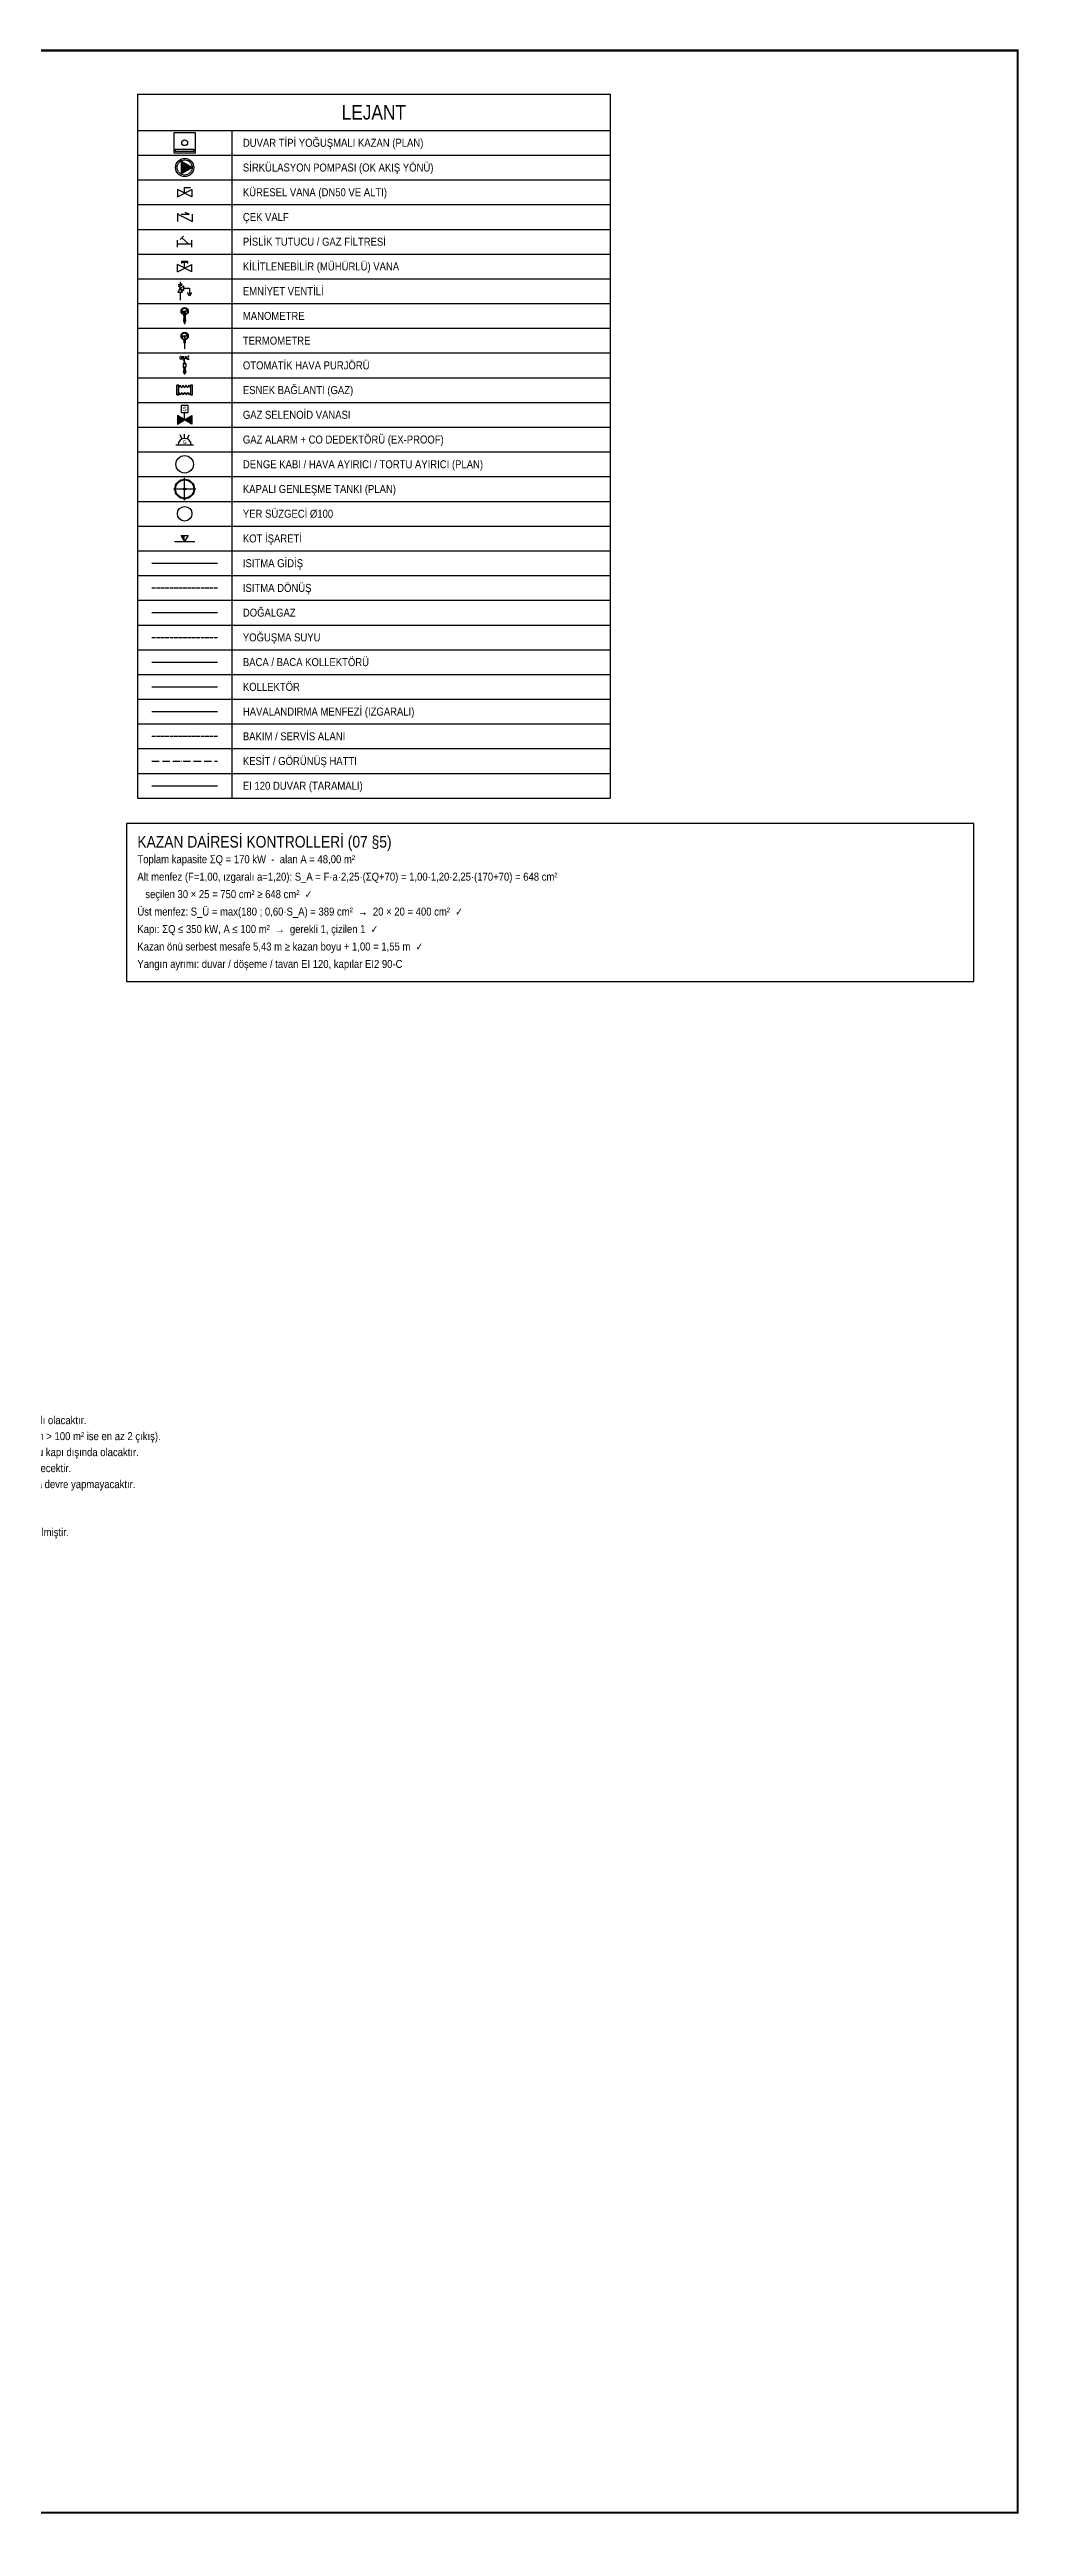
# Model space of a CAD drawing. Header units: centimetres. Extents: x -61 to 14522, y -12981 to 1521.
# Drawn here: x 13190 to 14522, y -4262 to -873 of the extents above; entities that cross this region are included whole.
import ezdxf
from ezdxf.enums import TextEntityAlignment as Align

# ---------------------------------------------------------------- set-up
doc = ezdxf.new("R2010")
doc.units = ezdxf.units.CM
doc.linetypes.add('DASHDOT', pattern=[3.556, 2.54, -0.508, 0, -0.508])
doc.linetypes.add('DASHED', pattern=[1.524, 1.27, -0.254])
for name, color, linetype in [('ROTAS-BAKIM-ALANI', 8, 'DASHED'), ('ROTAS-DOGALGAZ-BORU', 2, 'Continuous'), ('ROTAS-HAVALANDIRMA-MENFEZ', 4, 'Continuous'), ('ROTAS-HESAP-BASLIK', 2, 'Continuous'), ('ROTAS-HESAP-CERCEVE', 4, 'Continuous'), ('ROTAS-HESAP-CIZGI', 1, 'Continuous'), ('ROTAS-HESAP-SEMBOL', 7, 'Continuous'), ('ROTAS-HESAP-YAZI', 7, 'Continuous'), ('ROTAS-ISITMA-BACA', 8, 'Continuous'), ('ROTAS-ISITMA-DONUS', 30, 'DASHED'), ('ROTAS-ISITMA-GIDIS', 10, 'Continuous'), ('ROTAS-ISITMA-KOLLEKTOR', 7, 'Continuous'), ('ROTAS-ISITMA-YAZI', 7, 'Continuous'), ('ROTAS-ISITMA-YOGUSMA', 6, 'DASHED'), ('ROTAS-KESIT-HATTI', 1, 'DASHDOT'), ('ROTAS-MIMARI-DUVAR', 7, 'Continuous'), ('ROTAS-PAFTA', 7, 'Continuous')]:
    doc.layers.add(name, color=color, linetype=linetype)
doc.styles.add('ROTAS', font='arial.ttf')

# ---------------------------------------------------------------- blocks, each defined once
blk = doc.blocks.new('ROTAS-KAZAN-PLAN')
at = {"ltscale": 8}
for points in [[(0, 0), (60, 0), (60, 55), (0, 55)], [(4, 4), (56, 4), (56, 9), (4, 9)]]:
    blk.add_lwpolyline(points, close=True, dxfattribs=at)
blk.add_circle((30, 27.5), 8, dxfattribs=at)
blk = doc.blocks.new('ROTAS-POMPA-KD')
at = {"ltscale": 8}
blk.add_hatch(color=7, dxfattribs=at).paths.add_polyline_path([(10.35, 0), (-4.95, 8.85), (-4.95, -8.85)])
blk.add_lwpolyline([(10.35, 0), (-4.95, 8.85), (-4.95, -8.85)], close=True, dxfattribs=at)
for radius in [12.45, 10.35]:
    blk.add_circle((0, 0), radius, dxfattribs=at)
blk = doc.blocks.new('ROTAS-KD-KURESEL-VANA')
at = {"color": 1, "ltscale": 8}
for p, q in [((0, 0), (0, 8)), ((0, 8), (8, 8))]:
    blk.add_line(p, q, dxfattribs=at)
blk.add_lwpolyline([(-10, 5), (-10, -5), (10, 5), (10, -5), (-10, 5)], dxfattribs=at)
at = {"ltscale": 8, "style": 'ROTAS', "flags": 1}
blk.add_attdef('CAP', (-10.451, -0.006), '', height=10, dxfattribs=at)
blk = doc.blocks.new('ROTAS-KD-CEKVALF')
at = {"ltscale": 8}
blk.add_hatch(color=1, dxfattribs=at).paths.add_polyline_path([(-11.408, 5), (-11.297, 5.548), (-10.996, 5.996), (-10.548, 6.297), (-10, 6.408), (-9.452, 6.297), (-9.004, 5.996), (-8.703, 5.548), (-8.592, 5), (-8.703, 4.452), (-9.004, 4.004), (-9.452, 3.703), (-10, 3.592), (-10.548, 3.703), (-10.996, 4.004), (-11.297, 4.452), (-11.408, 5)])
at = {"color": 1, "ltscale": 8}
for p, q in [((-10, -5), (-10, 5)), ((-10, 5), (10, -5)), ((-5.6, 5), (5.6, 5)), ((5.6, 5), (0, 7.32)), ((10, -5), (10, 5))]:
    blk.add_line(p, q, dxfattribs=at)
at = {"ltscale": 8, "style": 'ROTAS', "flags": 1}
blk.add_attdef('CAP', (-9.712, -4.899), '', height=10, dxfattribs=at)
blk = doc.blocks.new('ROTAS-KD-PISLIK-TUTUCU')
at = {"color": 1, "ltscale": 8}
for p, q in [((-10, -5), (-10, 5)), ((-10, 0), (10, 0)), ((-6.051, 5.768), (-1.408, 10.47)), ((5.128, 0), (-3.725, 8.124)), ((10, -5), (10, 5))]:
    blk.add_line(p, q, dxfattribs=at)
at = {"ltscale": 8, "style": 'ROTAS', "flags": 1}
blk.add_attdef('CAP', (9.335, 0), '', height=10, rotation=180, dxfattribs=at)
blk = doc.blocks.new('ROTAS-KD-KILITLI-VANA')
at = {"color": 1, "ltscale": 8}
for p, q in [((-10, -5), (-10, 5)), ((-10, -5), (10, 5)), ((10, -5), (-10, 5)), ((-4.374, 9.823), (-4.374, 6.417)), ((-4.374, 9.823), (4.016, 9.823)), ((-2.8, 8.12), (2.8, 8.12)), ((0, 0), (0, 8.12)), ((4.016, 9.823), (4.016, 6.417)), ((10, -5), (10, 5))]:
    blk.add_line(p, q, dxfattribs=at)
at = {"ltscale": 8, "style": 'ROTAS', "flags": 1}
blk.add_attdef('CAP', (8.35, 4.175), '', height=10, rotation=206.565, dxfattribs=at)
blk = doc.blocks.new('ROTAS-KD-EMNIYET-VENTILI')
at = {"color": 1, "ltscale": 8}
for p, q in [((0, 22), (-4, 15)), ((-4, 15), (4, 15)), ((3.49, 29.64), (-3.49, 28.301)), ((3.49, 26.962), (-3.49, 28.301)), ((3.49, 26.962), (-3.49, 25.622)), ((0, 24.953), (-3.49, 25.622)), ((0, 33.664), (0, 30.31)), ((3.49, 29.64), (0, 30.31)), ((7, 26), (0, 22)), ((0, 22), (0, 24.953)), ((0, 22), (7, 18)), ((4, 15), (0, 22)), ((0, 15), (0, 0)), ((7, 18), (7, 26)), ((7, 22), (17, 22)), ((17, 8.268), (13.5, 14.33)), ((17, 22), (17, 12)), ((20.5, 14.33), (17, 8.268))]:
    blk.add_line(p, q, dxfattribs=at)
at = {"ltscale": 8, "style": 'ROTAS', "flags": 1}
blk.add_attdef('CAP', (-8.533, 6.372), '', height=10, rotation=358.601, dxfattribs=at)
blk = doc.blocks.new('ROTAS-KD-MANOMETRE')
at = {"color": 1, "ltscale": 8}
for p, q in [((-3.661, 19.205), (-4.505, 19.132)), ((-3.658, 19.849), (-4.503, 19.923)), ((-3.551, 18.571), (-4.37, 18.352)), ((-3.544, 20.483), (-4.363, 20.702)), ((-3.333, 17.965), (-4.101, 17.607)), ((-3.322, 21.087), (-4.09, 21.445)), ((-3.013, 17.406), (-3.707, 16.92)), ((-2.998, 21.644), (-3.692, 22.13)), ((-2.582, 22.135), (-3.182, 22.735)), ((-2.685, 19.723), (-0.554, 19.666)), ((-2.685, 19.723), (-2.685, 19.305)), ((-2.685, 19.305), (-0.568, 19.362)), ((-2.088, 22.547), (-2.574, 23.242)), ((-1.529, 22.867), (-1.887, 23.636)), ((-1.5, 7.776), (1.5, 7.776)), ((0, 5.151), (-1.5, 7.776)), ((0, 5.151), (-1.5, 2.526)), ((-1.5, 2.526), (1.5, 2.526)), ((-1.187, 12.488), (-1.187, 13.431)), ((1.221, 12.491), (-1.187, 12.488)), ((-0.923, 23.085), (-1.142, 23.904)), ((-0.872, 10.921), (-0.872, 12.491)), ((0.872, 10.921), (-0.872, 10.921)), ((0.89, 13.537), (-0.851, 13.534)), ((-0.698, 13.537), (-0.698, 13.979)), ((-0.523, 8.583), (-0.523, 10.921)), ((0.523, 8.583), (-0.523, 8.583)), ((-0.518, 12.602), (-0.518, 13.426)), ((-0.289, 23.195), (-0.362, 24.039)), ((0, 8.583), (0, 7.963)), ((1.5, 7.776), (0, 5.151)), ((1.5, 2.526), (0, 5.151)), ((0, 2.338), (0, 0)), ((0.355, 23.193), (0.429, 24.037)), ((0.523, 10.921), (0.523, 8.583)), ((4.529, 19.486), (0.55, 19.636)), ((0.558, 12.606), (0.558, 13.421)), ((4.529, 19.486), (0.561, 19.392)), ((0.698, 13.537), (0.698, 13.974)), ((0.872, 12.491), (0.872, 10.921)), ((0.989, 23.079), (1.208, 23.897)), ((1.221, 12.491), (1.221, 13.429)), ((1.593, 22.856), (1.951, 23.624)), ((2.15, 22.532), (2.636, 23.227)), ((2.641, 22.117), (3.241, 22.716)), ((3.038, 17.385), (3.733, 16.899)), ((3.053, 21.622), (3.748, 22.108)), ((3.362, 17.941), (4.131, 17.583)), ((3.373, 21.063), (4.142, 21.421)), ((3.585, 18.545), (4.403, 18.326)), ((3.591, 20.457), (4.41, 20.677)), ((3.699, 19.179), (4.543, 19.105)), ((3.701, 19.823), (4.545, 19.897))]:
    blk.add_line(p, q, dxfattribs=at)
blk.add_lwpolyline([(-0.793, 14.969), (-0.793, 18.563), (0.046, 16.766), (0.884, 18.563), (0.884, 14.969)], dxfattribs=at)
for centre, radius in [((0.02, 19.514), 5.581), ((0.02, 19.514), 5.302), ((0, 5.151), 1.5), ((-0.007, 19.488), 0.576)]:
    blk.add_circle(centre, radius, dxfattribs=at)
for centre, radius, start, end in [((-0.85, 12.961), 0.576, 54.699, 125.307), ((-0.85, 13.072), 0.576, 234.694, 305.301), ((0.015, 12.208), 1.329, 65.903, 113.651), ((0.015, 13.82), 1.329, 246.35, 294.097), ((0.891, 12.958), 0.576, 54.693, 125.301), ((0.891, 13.076), 0.576, 234.7, 305.307)]:
    blk.add_arc(centre, radius, start, end, dxfattribs=at)
at = {"ltscale": 8, "style": 'ROTAS', "flags": 1}
blk.add_attdef('CAP', (0, 9.335), '', height=10, rotation=270, dxfattribs=at)
blk = doc.blocks.new('ROTAS-KD-TERMOMETRE')
at = {"color": 1, "ltscale": 8}
for p, q in [((-3.661, 19.205), (-4.505, 19.132)), ((-3.658, 19.849), (-4.503, 19.923)), ((-3.551, 18.571), (-4.37, 18.352)), ((-3.544, 20.483), (-4.363, 20.702)), ((-3.333, 17.965), (-4.101, 17.607)), ((-3.322, 21.087), (-4.09, 21.445)), ((-3.013, 17.406), (-3.707, 16.92)), ((-2.998, 21.644), (-3.692, 22.13)), ((-2.582, 22.135), (-3.182, 22.735)), ((-2.685, 19.723), (-0.554, 19.666)), ((-2.685, 19.723), (-2.685, 19.305)), ((-2.685, 19.305), (-0.568, 19.362)), ((-2.088, 22.547), (-2.574, 23.242)), ((-1.529, 22.867), (-1.887, 23.636)), ((-1.187, 12.488), (-1.187, 13.431)), ((1.221, 12.491), (-1.187, 12.488)), ((-0.923, 23.085), (-1.142, 23.904)), ((-0.872, 10.921), (-0.872, 12.491)), ((0.872, 10.921), (-0.872, 10.921)), ((0.89, 13.537), (-0.851, 13.534)), ((-0.698, 13.537), (-0.698, 13.979)), ((-0.523, 8.583), (-0.523, 10.921)), ((0.523, 8.583), (-0.523, 8.583)), ((-0.518, 12.602), (-0.518, 13.426)), ((-0.289, 23.195), (-0.362, 24.039)), ((0, 8.583), (0, 0)), ((0.355, 23.193), (0.429, 24.037)), ((0.523, 10.921), (0.523, 8.583)), ((4.529, 19.486), (0.55, 19.636)), ((0.558, 12.606), (0.558, 13.421)), ((4.529, 19.486), (0.561, 19.392)), ((0.698, 13.537), (0.698, 13.974)), ((0.872, 12.491), (0.872, 10.921)), ((0.989, 23.079), (1.208, 23.897)), ((1.221, 12.491), (1.221, 13.429)), ((1.593, 22.856), (1.951, 23.624)), ((2.15, 22.532), (2.636, 23.227)), ((2.641, 22.117), (3.241, 22.716)), ((3.038, 17.385), (3.733, 16.899)), ((3.053, 21.622), (3.748, 22.108)), ((3.362, 17.941), (4.131, 17.583)), ((3.373, 21.063), (4.142, 21.421)), ((3.585, 18.545), (4.403, 18.326)), ((3.591, 20.457), (4.41, 20.677)), ((3.699, 19.179), (4.543, 19.105)), ((3.701, 19.823), (4.545, 19.897))]:
    blk.add_line(p, q, dxfattribs=at)
for points in [[(-0.604, 17.969), (0.696, 17.969)], [(0.046, 17.969), (0.046, 14.969)]]:
    blk.add_lwpolyline(points, dxfattribs=at)
for centre, radius in [((0.02, 19.514), 5.581), ((0.02, 19.514), 5.302), ((-0.007, 19.488), 0.576)]:
    blk.add_circle(centre, radius, dxfattribs=at)
for centre, radius, start, end in [((-0.85, 12.961), 0.576, 54.699, 125.307), ((-0.85, 13.072), 0.576, 234.694, 305.301), ((0.015, 12.208), 1.329, 65.903, 113.651), ((0.015, 13.82), 1.329, 246.35, 294.097), ((0.891, 12.958), 0.576, 54.693, 125.301), ((0.891, 13.076), 0.576, 234.7, 305.307)]:
    blk.add_arc(centre, radius, start, end, dxfattribs=at)
at = {"ltscale": 8, "style": 'ROTAS', "flags": 1}
blk.add_attdef('CAP', (0, 0.934), '', height=1, rotation=270, dxfattribs=at)
blk = doc.blocks.new('ROTAS-KD-PURJOR')
at = {"color": 2, "ltscale": 8}
for p, q in [((-4.983, 29.165), (4.983, 29.165)), ((-4.983, 29.165), (-4.983, 27.67)), ((-4.983, 27.67), (4.983, 27.67)), ((-4.983, 27.67), (-3.987, 26.175)), ((-4.485, 41.102), (-3.488, 42.597)), ((-4.485, 41.102), (4.485, 41.102)), ((-4.485, 29.165), (-4.485, 41.102)), ((-3.987, 26.175), (3.987, 26.175)), ((-3.987, 26.175), (-3.987, 24.182)), ((-3.987, 24.182), (3.987, 24.182)), ((-3.488, 43.095), (3.488, 43.095)), ((-3.488, 42.597), (-3.488, 43.095)), ((-3.488, 42.597), (3.488, 42.597)), ((-2.363, 56.51), (-3.002, 56.51)), ((-2.492, 47.082), (2.492, 47.082)), ((-2.492, 43.095), (-2.492, 47.082)), ((-1.993, 26.175), (-1.993, 24.182)), ((-0.997, 47.082), (-0.997, 43.095)), ((0, 47.082), (0, 54.148)), ((0.997, 47.082), (0.997, 43.095)), ((1.993, 26.175), (1.993, 24.182)), ((2.492, 47.082), (2.492, 43.095)), ((3.488, 42.597), (3.488, 43.095)), ((3.488, 42.597), (4.485, 41.102)), ((3.987, 26.175), (4.983, 27.67)), ((3.987, 24.182), (3.987, 26.175)), ((4.485, 41.102), (4.485, 29.165)), ((4.983, 27.67), (4.983, 29.165))]:
    blk.add_line(p, q, dxfattribs=at)
at = {"color": 1, "ltscale": 8}
for p, q in [((0, 24.182), (0, 19.407)), ((0, 4.775), (0, 0))]:
    blk.add_line(p, q, dxfattribs=at)
at = {"color": 2, "ltscale": 8}
for points in [[(-16.68, 59.144), (-17.98, 61.144), (-17.98, 69.144), (-16.68, 71.144), (-14.08, 71.144), (-12.78, 69.144), (-12.78, 61.144), (-14.08, 59.144), (-16.68, 59.144)], [(-10.7, 59.144), (-9.66, 59.144), (-9.66, 60.744), (-10.7, 60.744), (-10.7, 59.144)], [(-7.58, 59.144), (-7.58, 71.144)], [(-7.58, 65.144), (-2.38, 65.144)], [(-2.38, 59.144), (-2.38, 71.144)], [(-0.3, 59.144), (0.74, 59.144), (0.74, 60.744), (-0.3, 60.744), (-0.3, 59.144)], [(2.82, 59.144), (5.42, 71.144), (8.02, 59.144)], [(3.73, 63.144), (7.11, 63.144)], [(10.1, 59.144), (11.14, 59.144), (11.14, 60.744), (10.1, 60.744), (10.1, 59.144)], [(18.42, 69.144), (17.12, 71.144), (14.52, 71.144), (13.22, 69.144), (13.22, 61.144), (14.52, 59.144), (17.12, 59.144), (18.42, 61.144)]]:
    blk.add_lwpolyline(points, dxfattribs=at)
at = {"color": 1, "ltscale": 8}
for points in [[(4.224, 19.407), (-4.224, 19.407), (0, 12.091)], [(4.224, 4.775), (-4.224, 4.775), (0, 12.091)]]:
    blk.add_lwpolyline(points, close=True, dxfattribs=at)
blk.add_circle((0, 12.091), 4.459, dxfattribs=at)
at = {"color": 2, "ltscale": 8}
for centre, start, end in [((-3.002, 54.148), 90, 180), ((-2.363, 54.148), 0, 90)]:
    blk.add_arc(centre, 2.362, start, end, dxfattribs=at)
at = {"ltscale": 8, "style": 'ROTAS', "flags": 1}
blk.add_attdef('CAP', (0, 11.723), '', height=10, rotation=270, dxfattribs=at)
blk = doc.blocks.new('ROTAS-KD-ESNEK-BAGLANTI')
at = {"color": 1, "ltscale": 8}
for p, q in [((-10.752, -6.72), (-10.752, 6.72)), ((-8.064, 3.136), (-6.048, 6.72)), ((-4.032, 3.136), (-6.048, 6.72)), ((-4.032, 3.136), (-2.016, 6.72)), ((0, 3.136), (-2.016, 6.72)), ((0, 3.136), (2.016, 6.72)), ((4.032, 3.136), (2.016, 6.72)), ((4.032, 3.136), (6.048, 6.72)), ((8.064, 3.136), (6.048, 6.72)), ((-8.064, -3.136), (-6.048, -6.72)), ((-4.032, -3.136), (-6.048, -6.72)), ((-4.032, -3.136), (-2.016, -6.72)), ((0, -3.136), (-2.016, -6.72)), ((0, -3.136), (2.016, -6.72)), ((4.032, -3.136), (2.016, -6.72)), ((4.032, -3.136), (6.048, -6.72)), ((8.064, -3.136), (6.048, -6.72))]:
    blk.add_line(p, q, dxfattribs=at)
for points in [[(-8.064, 6.72), (-10.752, 6.72), (-10.752, -6.72), (-8.064, -6.72)], [(10.752, 6.72), (8.064, 6.72), (8.064, -6.72), (10.752, -6.72)]]:
    blk.add_lwpolyline(points, close=True, dxfattribs=at)
at = {"ltscale": 8, "style": 'ROTAS', "flags": 1}
blk.add_attdef('CAP', (-9.327, 0), '', height=10, dxfattribs=at)
blk = doc.blocks.new('ROTAS-SELENOID-KD')
at = {"ltscale": 8}
for points in [[(-10, 6), (-10, -6), (0, 0)], [(10, 6), (10, -6), (0, 0)]]:
    blk.add_hatch(color=7, dxfattribs=at).paths.add_polyline_path(points)
blk.add_line((0, 0), (0, 10), dxfattribs=at)
for points in [[(-10, 6), (-10, -6), (0, 0)], [(-5, 10), (5, 10), (5, 20), (-5, 20)], [(10, 6), (10, -6), (0, 0)]]:
    blk.add_lwpolyline(points, close=True, dxfattribs=at)
at = {"ltscale": 8, "style": 'ROTAS'}
blk.add_text('S', height=6, dxfattribs=at).set_placement((0, 15), align=Align.MIDDLE_CENTER)
blk = doc.blocks.new('ROTAS-GAZ-ALARM')
for p, q in [((-12, 0), (12, 0)), ((-4, 9), (-6, 14)), ((0, 9), (0, 15)), ((4, 9), (6, 14))]:
    blk.add_line(p, q)
blk.add_arc((0, 0), 9, 0, 180)
at = {"style": 'ROTAS'}
blk.add_text('G', height=5, dxfattribs=at).set_placement((0, 4), align=Align.MIDDLE_CENTER)
blk = doc.blocks.new('ROTAS-KD-DENGE-KABI-PLAN')
at = {"color": 0, "ltscale": 8}
blk.add_circle((0, 0), 20, dxfattribs=at)
blk = doc.blocks.new('ROTAS-KD-GENLESME-TANKI-PLAN')
at = {"color": 15, "ltscale": 8}
for p, q in [((50.906, 0), (-50.906, 0)), ((0, -50.906), (0, 50.906)), ((-2.894, -48.047), (-2.894, -44.85)), ((2.894, -48.047), (-2.894, -48.047)), ((2.894, -48.047), (2.894, -44.843))]:
    blk.add_line(p, q, dxfattribs=at)
at = {"color": 4, "ltscale": 8}
blk.add_circle((-0.054, 0.06), 45, dxfattribs=at)
at = {"color": 1, "ltscale": 8}
for centre, radius in [((-0.054, 0.06), 42), ((0, 0), 4.5)]:
    blk.add_circle(centre, radius, dxfattribs=at)
blk = doc.blocks.new('ROTAS-KD-YER-SUZGECI')
at = {"color": 6, "ltscale": 8}
blk.add_circle((0, 0), 5, dxfattribs=at)
blk = doc.blocks.new('ROTAS-KOT')
at = {"ltscale": 8}
blk.add_hatch(color=7, dxfattribs=at).paths.add_polyline_path([(0, 0), (0, 8), (-5, 8)])
blk.add_line((-14, 0), (14, 0), dxfattribs=at)
blk.add_lwpolyline([(0, 0), (-5, 8), (5, 8)], close=True, dxfattribs=at)

msp = doc.modelspace()

# ---------------------------------------------------------------- linework, layer by layer
at = {"layer": 'ROTAS-BAKIM-ALANI', "ltscale": 4}
msp.add_line((13331, -1817.8), (13421, -1817.8), dxfattribs=at)
at = {"layer": 'ROTAS-DOGALGAZ-BORU', "ltscale": 4}
msp.add_line((13331, -1647.8), (13421, -1647.8), dxfattribs=at)
at = {"layer": 'ROTAS-HAVALANDIRMA-MENFEZ', "ltscale": 4}
msp.add_line((13331, -1783.8), (13421, -1783.8), dxfattribs=at)
at = {"layer": 'ROTAS-HESAP-CERCEVE', "ltscale": 8}
msp.add_lwpolyline([(13296, -2154.8), (14461, -2154.8), (14461, -1937.8), (13296, -1937.8)], close=True, dxfattribs=at)
at = {"layer": 'ROTAS-HESAP-CIZGI', "ltscale": 8}
for p, q in [((13311, -934.8), (13961, -934.8)), ((13311, -934.8), (13311, -984.8)), ((13961, -934.8), (13961, -984.8)), ((13311, -984.8), (13961, -984.8)), ((13311, -984.8), (13311, -1902.8)), ((13441, -984.8), (13441, -1902.8)), ((13961, -984.8), (13961, -1902.8)), ((13311, -1018.8), (13961, -1018.8)), ((13311, -1052.8), (13961, -1052.8)), ((13311, -1086.8), (13961, -1086.8)), ((13311, -1120.8), (13961, -1120.8)), ((13311, -1154.8), (13961, -1154.8)), ((13311, -1188.8), (13961, -1188.8)), ((13311, -1222.8), (13961, -1222.8)), ((13311, -1256.8), (13961, -1256.8)), ((13311, -1290.8), (13961, -1290.8)), ((13311, -1324.8), (13961, -1324.8)), ((13311, -1358.8), (13961, -1358.8)), ((13311, -1392.8), (13961, -1392.8)), ((13311, -1426.8), (13961, -1426.8)), ((13311, -1460.8), (13961, -1460.8)), ((13311, -1494.8), (13961, -1494.8)), ((13311, -1528.8), (13961, -1528.8)), ((13311, -1562.8), (13961, -1562.8)), ((13311, -1596.8), (13961, -1596.8)), ((13311, -1630.8), (13961, -1630.8)), ((13311, -1664.8), (13961, -1664.8)), ((13311, -1698.8), (13961, -1698.8)), ((13311, -1732.8), (13961, -1732.8)), ((13311, -1766.8), (13961, -1766.8)), ((13311, -1800.8), (13961, -1800.8)), ((13311, -1834.8), (13961, -1834.8)), ((13311, -1868.8), (13961, -1868.8)), ((13311, -1902.8), (13961, -1902.8))]:
    msp.add_line(p, q, dxfattribs=at)
at = {"layer": 'ROTAS-ISITMA-BACA', "ltscale": 4}
msp.add_line((13331, -1715.8), (13421, -1715.8), dxfattribs=at)
at = {"layer": 'ROTAS-ISITMA-DONUS', "ltscale": 4}
msp.add_line((13331, -1613.8), (13421, -1613.8), dxfattribs=at)
at = {"layer": 'ROTAS-ISITMA-GIDIS', "ltscale": 4}
msp.add_line((13331, -1579.8), (13421, -1579.8), dxfattribs=at)
at = {"layer": 'ROTAS-ISITMA-KOLLEKTOR', "ltscale": 4}
msp.add_line((13331, -1749.8), (13421, -1749.8), dxfattribs=at)
at = {"layer": 'ROTAS-ISITMA-YOGUSMA', "ltscale": 4}
msp.add_line((13331, -1681.8), (13421, -1681.8), dxfattribs=at)
at = {"layer": 'ROTAS-KESIT-HATTI', "ltscale": 4}
msp.add_line((13331, -1851.8), (13421, -1851.8), dxfattribs=at)
at = {"layer": 'ROTAS-MIMARI-DUVAR', "ltscale": 4}
msp.add_line((13331, -1885.8), (13421, -1885.8), dxfattribs=at)
at = {"layer": 'ROTAS-PAFTA', "ltscale": 8, "const_width": 3}
msp.add_lwpolyline([(10601, -4260), (14521, -4260), (14521, -874.8), (10601, -874.8)], close=True, dxfattribs=at)

# ---------------------------------------------------------------- block references
at = {"layer": 'ROTAS-HESAP-SEMBOL', "ltscale": 8}
for name, p, xscale, yscale in [('ROTAS-KAZAN-PLAN', (13361, -1015.5), 0.5, 0.5), ('ROTAS-KD-EMNIYET-VENTILI', (13369.8, -1218.4), 0.75, 0.75), ('ROTAS-KD-MANOMETRE', (13376, -1251), 0.9, 0.9), ('ROTAS-KD-TERMOMETRE', (13376, -1285), 0.9, 0.9), ('ROTAS-KD-PURJOR', (13375.9, -1320.2), 0.35, 0.35), ('ROTAS-KD-DENGE-KABI-PLAN', (13376, -1443.8), 0.6, 0.6), ('ROTAS-KD-GENLESME-TANKI-PLAN', (13376, -1477.8), 0.3, 0.3), ('ROTAS-KD-YER-SUZGECI', (13376, -1511.8), 2, 2)]:
    msp.add_blockref(name, p, dxfattribs=dict(at, xscale=xscale, yscale=yscale))
for name, p in [('ROTAS-POMPA-KD', (13376, -1035.8)), ('ROTAS-KD-KURESEL-VANA', (13376, -1071.2)), ('ROTAS-KD-CEKVALF', (13376.7, -1104.9)), ('ROTAS-KD-PISLIK-TUTUCU', (13376, -1140.5)), ('ROTAS-KD-KILITLI-VANA', (13376, -1174.2)), ('ROTAS-KD-ESNEK-BAGLANTI', (13376, -1341.8)), ('ROTAS-SELENOID-KD', (13376, -1382.8)), ('ROTAS-GAZ-ALARM', (13376, -1417.2)), ('ROTAS-KOT', (13376, -1549.8))]:
    msp.add_blockref(name, p, dxfattribs=at)

# ---------------------------------------------------------------- texts
at = {"layer": 'ROTAS-HESAP-BASLIK', "ltscale": 8, "style": 'ROTAS', "width": 0.85}
msp.add_text('LEJANT', height=20, dxfattribs=at).set_placement((13636, -959.8), align=Align.MIDDLE_CENTER)
msp.add_text('KAZAN DAİRESİ KONTROLLERİ (07 §5)', height=16, dxfattribs=at).set_placement((13311, -1962.8), align=Align.MIDDLE_LEFT)
at = {"layer": 'ROTAS-HESAP-YAZI', "ltscale": 8, "style": 'ROTAS', "width": 0.85}
for s, p in [('DUVAR TİPİ YOĞUŞMALI KAZAN (PLAN)', (13456, -1001.8)), ('SİRKÜLASYON POMPASI (OK AKIŞ YÖNÜ)', (13456, -1035.8)), ('KÜRESEL VANA (DN50 VE ALTI)', (13456, -1069.8)), ('ÇEK VALF', (13456, -1103.8)), ('PİSLİK TUTUCU / GAZ FİLTRESİ', (13456, -1137.8)), ('KİLİTLENEBİLİR (MÜHÜRLÜ) VANA', (13456, -1171.8)), ('EMNİYET VENTİLİ', (13456, -1205.8)), ('MANOMETRE', (13456, -1239.8)), ('TERMOMETRE', (13456, -1273.8)), ('OTOMATİK HAVA PURJÖRÜ', (13456, -1307.8)), ('ESNEK BAĞLANTI (GAZ)', (13456, -1341.8)), ('GAZ SELENOİD VANASI', (13456, -1375.8)), ('GAZ ALARM + CO DEDEKTÖRÜ (EX-PROOF)', (13456, -1409.8)), ('DENGE KABI / HAVA AYIRICI / TORTU AYIRICI (PLAN)', (13456, -1443.8)), ('KAPALI GENLEŞME TANKI (PLAN)', (13456, -1477.8)), ('YER SÜZGECİ Ø100', (13456, -1511.8)), ('KOT İŞARETİ', (13456, -1545.8)), ('ISITMA GİDİŞ', (13456, -1579.8)), ('ISITMA DÖNÜŞ', (13456, -1613.8)), ('DOĞALGAZ', (13456, -1647.8)), ('YOĞUŞMA SUYU', (13456, -1681.8)), ('BACA / BACA KOLLEKTÖRÜ', (13456, -1715.8)), ('KOLLEKTÖR', (13456, -1749.8)), ('HAVALANDIRMA MENFEZİ (IZGARALI)', (13456, -1783.8)), ('BAKIM / SERVİS ALANI', (13456, -1817.8)), ('KESİT / GÖRÜNÜŞ HATTI', (13456, -1851.8)), ('EI 120 DUVAR (TARAMALI)', (13456, -1885.8)), ('Toplam kapasite ΣQ = 170 kW  -  alan A = 48,00 m²', (13311, -1986.8)), ('Alt menfez (F=1,00, ızgaralı a=1,20): S_A = F·a·2,25·(ΣQ+70) = 1,00·1,20·2,25·(170+70) = 648 cm²', (13311, -2010.8)), ('   seçilen 30 × 25 = 750 cm² ≥ 648 cm²  ✓', (13311, -2034.8)), ('Üst menfez: S_Ü = max(180 ; 0,60·S_A) = 389 cm²  →  20 × 20 = 400 cm²  ✓', (13311, -2058.8)), ('Kapı: ΣQ ≤ 350 kW, A ≤ 100 m²  →  gerekli 1, çizilen 1  ✓', (13311, -2082.8)), ('Kazan önü serbest mesafe 5,43 m ≥ kazan boyu + 1,00 = 1,55 m  ✓', (13311, -2106.8)), ('Yangın ayrımı: duvar / döşeme / tavan EI 120, kapılar EI2 90-C', (13311, -2130.8))]:
    msp.add_text(s, height=11, dxfattribs=at).set_placement(p, align=Align.MIDDLE_LEFT)
at = {"layer": 'ROTAS-ISITMA-YAZI', "ltscale": 8, "style": 'ROTAS', "width": 0.85}
for s, p in [('3. Bir adet çelik kapı EI2 90-C, dışa açılır ve kendiliğinden kapanır (350 kW üstü veya alan > 100 m² ise en az 2 çıkış).', (12661, -2788.8)), ('2. Kazan dairesi duvarları, döşemesi ve tavanı en az 120 dakika (EI 120) yangın dayanımlı olacaktır.', (12661, -2766.8)), ('4. Gaz sayacı, ana kesme vanası ve selenoid vana kazan dairesi dışında; acil stop butonu kapı dışında olacaktır.', (12661, -2810.8)), ('5. Ex-proof gaz alarm ve CO dedektörü üst menfezden yüksekte, tavana yakın monte edilecektir.', (12661, -2832.8)), ('6. Alt menfez döşemeden ≤ 45 cm, üst menfez tavandan ≤ 40 cm; menfezler birbirine kısa devre yapmayacaktır.', (12661, -2854.8)), ('9. Numaralar prensip şeması ve cihaz listesi ile aynıdır; tüm vana/cihazlar şemada gösterilmiştir.', (12661, -2920.8))]:
    msp.add_text(s, height=11, dxfattribs=at).set_placement(p, align=Align.BOTTOM_LEFT)

doc.saveas('drawing.dxf')
